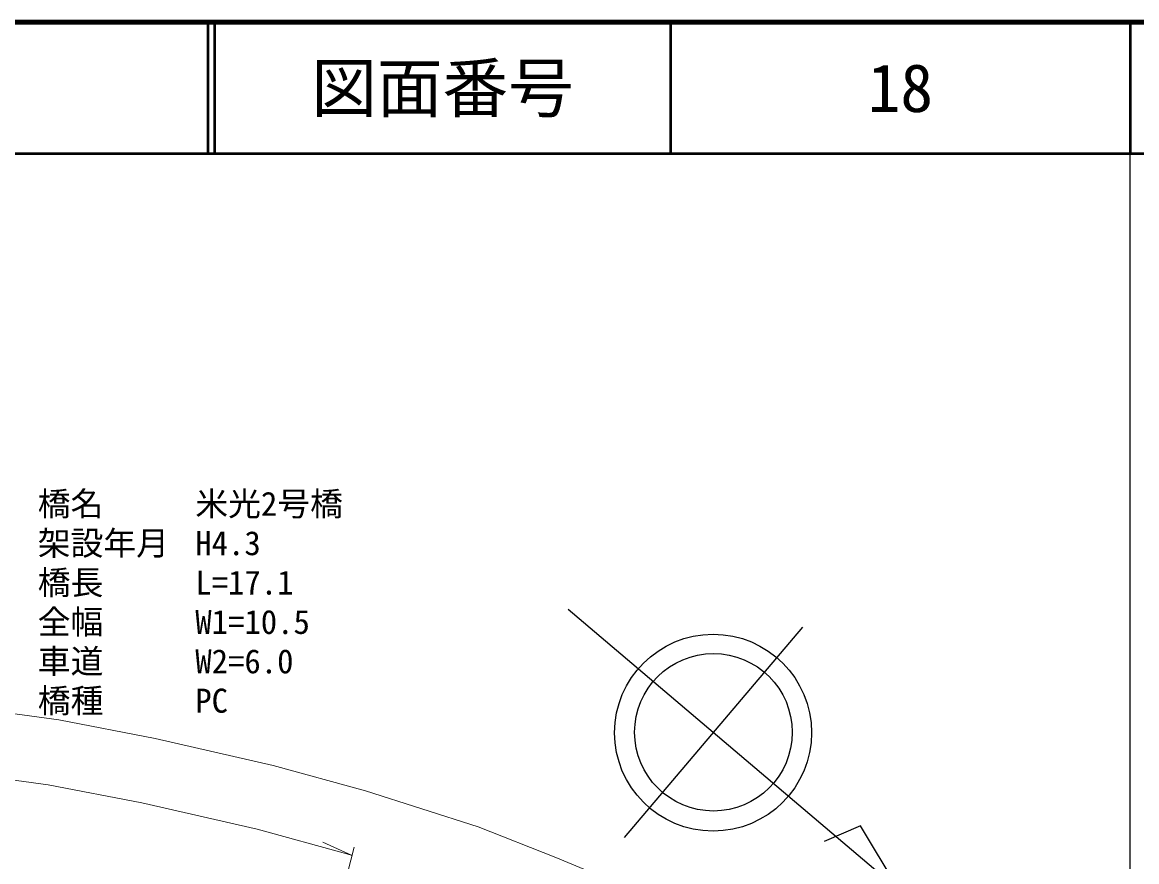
# Model space of a CAD drawing. Units: millimetres at full size, sheet at 1:1000; details may follow other scales. Extents: x 40000 to 680000, y 20000 to 380000.
# Drawn here: x 494614 to 579500, y 316060 to 380000 of the extents above; entities that cross this region are included whole.
import ezdxf
from ezdxf.enums import TextEntityAlignment as Align

# ---------------------------------------------------------------- set-up
doc = ezdxf.new("R2010")
doc.units = ezdxf.units.MM
doc.header["$LTSCALE"] = 1000
for name, color, linetype, lineweight in [('M-BMK-SRVR', 3, 'Continuous', 25), ('M-STR-HTXT', 7, 'Continuous', 13), ('M-TTL', 2, 'Continuous', 140), ('M-TTL-BAND', 7, 'Continuous', 25), ('M-TTL-LINE', 7, 'Continuous', 50)]:
    doc.layers.add(name, color=color, linetype=linetype, lineweight=lineweight)
doc.layers.add('M-TTL-TXT', color=7, linetype='Continuous')
doc.styles.add('ＭＳ ゴシック', font='')
doc.styles.get('ＭＳ ゴシック').set_extended_font_data('MS Gothic')

msp = doc.modelspace()

# ---------------------------------------------------------------- linework, layer by layer
at = {"layer": 'M-BMK-SRVR'}
for p, q in [((536201, 335300), (561387, 313932)), ((554050, 333926), (540465, 317913)), ((558459, 318785), (555698, 317610)), ((561387, 313932), (558459, 318785))]:
    msp.add_line(p, q, dxfattribs=at)
for centre, radius in [((547230, 325887), 7500), ((547258, 325919), 6000)]:
    msp.add_circle(centre, radius, dxfattribs=at)
at = {"layer": 'M-STR-HTXT'}
for p, q in [((519736, 316531), (517505, 317555)), ((514467, 296276), (519904, 317177))]:
    msp.add_line(p, q, dxfattribs=at)
for points in [[(488823, 328026), (497398, 326857), (504746, 325448), (513731, 323381), (520759, 321453), (529335, 318712), (535259, 316380), (543916, 312774)], [(438040, 323776), (440769, 324008), (452387, 324699), (460205, 324874), (465214, 324885), (473778, 324413), (481289, 323832), (488209, 323064), (496589, 321921), (503714, 320554), (512508, 318531), (519336, 316659), (519736, 316531)]]:
    msp.add_lwpolyline(points, dxfattribs=at)
at = {"layer": 'M-TTL'}
msp.add_line((680000, 380000), (40000, 380000), dxfattribs=at)
at = {"layer": 'M-TTL-BAND'}
msp.add_line((579000, 20000), (579000, 370000), dxfattribs=at)
at = {"layer": 'M-TTL-LINE'}
for p, q in [((508747, 380000), (508747, 370000)), ((509247, 380000), (509247, 370000)), ((543997, 380000), (543997, 370000)), ((579000, 380000), (579000, 370000)), ((40000, 370000), (680000, 370000))]:
    msp.add_line(p, q, dxfattribs=at)

# ---------------------------------------------------------------- texts
at = {"layer": 'M-STR-HTXT', "style": 'ＭＳ ゴシック'}
for s, p in [('橋名', (495791, 341859)), ('米光2号橋', (507791, 341859)), ('架設年月', (495791, 338859)), ('H4.3', (507791, 338859)), ('橋長', (495791, 335859)), ('L=17.1', (507791, 335859)), ('全幅', (495791, 332859)), ('W1=10.5', (507791, 332859)), ('車道', (495791, 329859)), ('W2=6.0', (507791, 329859)), ('橋種', (495791, 326859)), ('PC', (507791, 326859))]:
    msp.add_text(s, height=1833, dxfattribs=at).set_placement(p, align=Align.BOTTOM_LEFT)
at = {"layer": 'M-TTL-TXT', "style": 'ＭＳ ゴシック'}
for s, p in [('図面番号', (526622, 375000)), ('18', (561497, 375000))]:
    msp.add_text(s, height=3666, dxfattribs=at).set_placement(p, align=Align.MIDDLE_CENTER)

doc.saveas('drawing.dxf')
